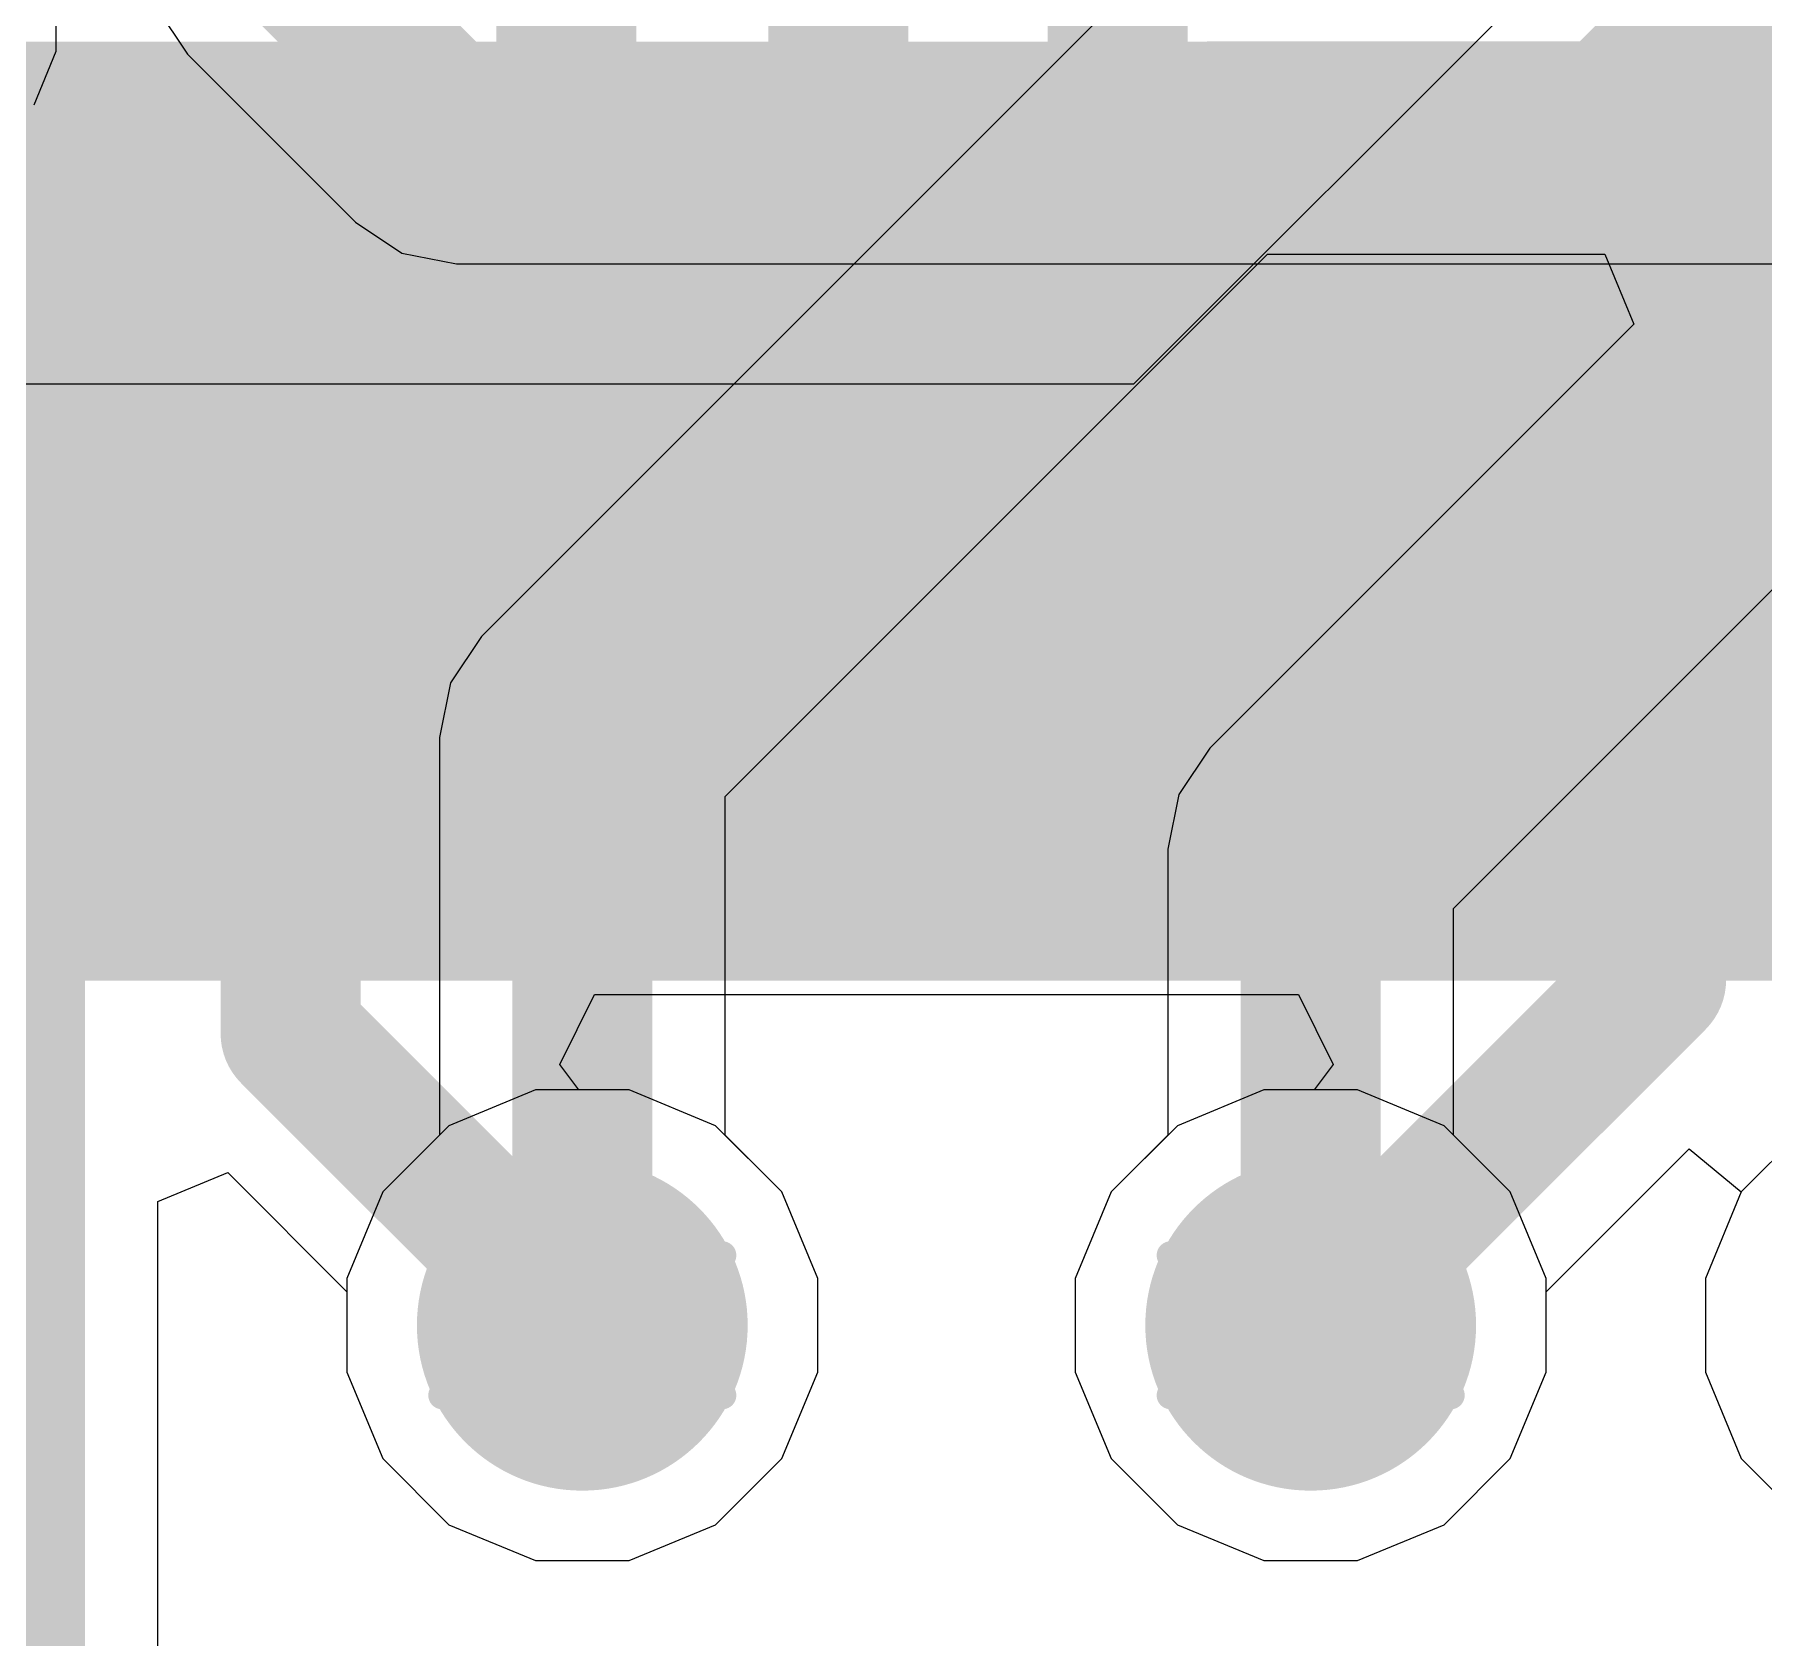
# Model space of a CAD drawing. Header units: inches. Extents: x -0.2 to 15.8, y 0 to 3.5.
# Drawn here: x 0.5909 to 0.7143, y 1.2197 to 1.3342 of the extents above; entities that cross this region are included whole.
import ezdxf

# ---------------------------------------------------------------- set-up
doc = ezdxf.new("R2010")
doc.units = ezdxf.units.IN
doc.header["$MEASUREMENT"] = 0
for name, color, linetype in [('Bottom Layer', 5, 'Continuous'), ('Drill Drawing', 1, 'Continuous'), ('Signal_1', 16, 'Continuous'), ('Signal_2', 76, 'Continuous'), ('Top Layer', 1, 'Continuous'), ('Top Paste', 8, 'Continuous'), ('Top Solder', 216, 'Continuous'), ('Via Holes', 16, 'Continuous')]:
    doc.layers.add(name, color=color, linetype=linetype)

msp = doc.modelspace()

# ---------------------------------------------------------------- hatches: boundary and pattern name
at = {"layer": 'Bottom Layer'}
h = msp.add_hatch(color=5, dxfattribs=at)
edge = h.paths.add_edge_path()
edge.add_arc((0.6299822, 1.242), 0.011811, 0, 360)
h = msp.add_hatch(color=5, dxfattribs=at)
edge = h.paths.add_edge_path()
edge.add_arc((0.6820006, 1.242), 0.011811, 0, 360)
at = {"layer": 'Signal_1'}
h = msp.add_hatch(color=16, dxfattribs=at)
edge = h.paths.add_edge_path()
edge.add_arc((0.6299822, 1.242), 0.011811, 0, 360)
h = msp.add_hatch(color=16, dxfattribs=at)
edge = h.paths.add_edge_path()
edge.add_arc((0.6820006, 1.242), 0.011811, 0, 360)
at = {"layer": 'Signal_2'}
h = msp.add_hatch(color=76, dxfattribs=at)
edge = h.paths.add_edge_path()
edge.add_arc((0.6299822, 1.242), 0.011811, 0, 360)
h = msp.add_hatch(color=76, dxfattribs=at)
edge = h.paths.add_edge_path()
edge.add_arc((0.6820006, 1.242), 0.011811, 0, 360)
at = {"layer": 'Top Layer'}
for points in [[(0.5953708, 1.32967715), (0.5953708, 1.27062205), (0.5835598, 1.27062205), (0.5835598, 1.32967715)], [(0.6150559, 1.32967715), (0.6150559, 1.27062205), (0.6032449, 1.27062205), (0.6032449, 1.32967715)], [(0.6347409, 1.32967715), (0.6347409, 1.27062205), (0.6229299, 1.27062205), (0.6229299, 1.32967715)], [(0.6544259, 1.32967715), (0.6544259, 1.27062205), (0.6426149, 1.27062205), (0.6426149, 1.32967715)], [(0.6741109, 1.32967715), (0.6741109, 1.27062205), (0.6622999, 1.27062205), (0.6622999, 1.32967715)], [(0.693796, 1.32967715), (0.693796, 1.27062205), (0.681985, 1.27062205), (0.681985, 1.32967715)], [(0.713481, 1.32967715), (0.713481, 1.27062205), (0.70167, 1.27062205), (0.70167, 1.32967715)]]:
    msp.add_hatch(color=1, dxfattribs=at).paths.add_polyline_path(points)
h = msp.add_hatch(color=1, dxfattribs=at)
edge = h.paths.add_edge_path()
edge.add_arc((0.6299822, 1.242), 0.011811, 0, 360)
h = msp.add_hatch(color=1, dxfattribs=at)
edge = h.paths.add_edge_path()
edge.add_arc((0.6820006, 1.242), 0.011811, 0, 360)
at = {"layer": 'Top Paste'}
for points in [[(0.5953708, 1.32967715), (0.5953708, 1.27062205), (0.5835598, 1.27062205), (0.5835598, 1.32967715)], [(0.6150559, 1.32967715), (0.6150559, 1.27062205), (0.6032449, 1.27062205), (0.6032449, 1.32967715)], [(0.6347409, 1.32967715), (0.6347409, 1.27062205), (0.6229299, 1.27062205), (0.6229299, 1.32967715)], [(0.6544259, 1.32967715), (0.6544259, 1.27062205), (0.6426149, 1.27062205), (0.6426149, 1.32967715)], [(0.6741109, 1.32967715), (0.6741109, 1.27062205), (0.6622999, 1.27062205), (0.6622999, 1.32967715)], [(0.693796, 1.32967715), (0.693796, 1.27062205), (0.681985, 1.27062205), (0.681985, 1.32967715)], [(0.713481, 1.32967715), (0.713481, 1.27062205), (0.70167, 1.27062205), (0.70167, 1.32967715)]]:
    msp.add_hatch(color=8, dxfattribs=at).paths.add_polyline_path(points)
at = {"layer": 'Top Solder'}
for points in [[(0.5993708, 1.33367715), (0.5993708, 1.26662205), (0.5795598, 1.26662205), (0.5795598, 1.33367715)], [(0.6190559, 1.33367715), (0.6190559, 1.26662205), (0.5992449, 1.26662205), (0.5992449, 1.33367715)], [(0.6387409, 1.33367715), (0.6387409, 1.26662205), (0.6189299, 1.26662205), (0.6189299, 1.33367715)], [(0.6584259, 1.33367715), (0.6584259, 1.26662205), (0.6386149, 1.26662205), (0.6386149, 1.33367715)], [(0.6781109, 1.33367715), (0.6781109, 1.26662205), (0.6582999, 1.26662205), (0.6582999, 1.33367715)], [(0.697796, 1.33367715), (0.697796, 1.26662205), (0.677985, 1.26662205), (0.677985, 1.33367715)], [(0.717481, 1.33367715), (0.717481, 1.26662205), (0.69767, 1.26662205), (0.69767, 1.33367715)]]:
    msp.add_hatch(color=216, dxfattribs=at).paths.add_polyline_path(points)
at = {"layer": 'Via Holes'}
h = msp.add_hatch(color=7, dxfattribs=at)
edge = h.paths.add_edge_path()
edge.add_arc((0.6299822, 1.242), 0.0059055, 0, 360)
h = msp.add_hatch(color=7, dxfattribs=at)
edge = h.paths.add_edge_path()
edge.add_arc((0.6820006, 1.242), 0.0059055, 0, 360)

# ---------------------------------------------------------------- linework, layer by layer
at = {"layer": 'Bottom Layer'}
for p, q in [((0.592412, 1.333), (0.592412, 1.3442365)), ((0.5995802, 1.3360982), (0.6017904, 1.3327904)), ((0.5908269, 1.3291731), (0.592412, 1.333)), ((0.6017904, 1.3327904), (0.6137904, 1.3207904)), ((0.6137904, 1.3207904), (0.6170982, 1.3185802)), ((0.6170982, 1.3185802), (0.621, 1.3178041)), ((0.621, 1.3178041), (0.722, 1.3178041)), ((0.6266383, 1.258811), (0.6204596, 1.2562516)), ((0.6333261, 1.258811), (0.6266383, 1.258811)), ((0.6395048, 1.2562516), (0.6333261, 1.258811)), ((0.6786567, 1.258811), (0.672478, 1.2562516)), ((0.6853445, 1.258811), (0.6786567, 1.258811)), ((0.6915232, 1.2562516), (0.6853445, 1.258811)), ((0.6204596, 1.2562516), (0.6157306, 1.2515226)), ((0.6442338, 1.2515226), (0.6395048, 1.2562516)), ((0.672478, 1.2562516), (0.667749, 1.2515226)), ((0.6962522, 1.2515226), (0.6915232, 1.2562516)), ((0.717478, 1.2562516), (0.712749, 1.2515226)), ((0.6157306, 1.2515226), (0.6131712, 1.2453439)), ((0.6467932, 1.2453439), (0.6442338, 1.2515226)), ((0.667749, 1.2515226), (0.6651896, 1.2453439)), ((0.6988116, 1.2453439), (0.6962522, 1.2515226)), ((0.712749, 1.2515226), (0.7101896, 1.2453439)), ((0.6131712, 1.2453439), (0.6131712, 1.2386561)), ((0.6467932, 1.2386561), (0.6467932, 1.2453439)), ((0.6651896, 1.2453439), (0.6651896, 1.2386561)), ((0.6988116, 1.2386561), (0.6988116, 1.2453439)), ((0.7101896, 1.2453439), (0.7101896, 1.2386561)), ((0.6131712, 1.2386561), (0.6157306, 1.2324774)), ((0.6442338, 1.2324774), (0.6467932, 1.2386561)), ((0.6651896, 1.2386561), (0.667749, 1.2324774)), ((0.6962522, 1.2324774), (0.6988116, 1.2386561)), ((0.7101896, 1.2386561), (0.712749, 1.2324774)), ((0.6157306, 1.2324774), (0.6204596, 1.2277484)), ((0.6395048, 1.2277484), (0.6442338, 1.2324774)), ((0.667749, 1.2324774), (0.672478, 1.2277484)), ((0.6915232, 1.2277484), (0.6962522, 1.2324774)), ((0.712749, 1.2324774), (0.717478, 1.2277484)), ((0.6204596, 1.2277484), (0.6266383, 1.225189)), ((0.6333261, 1.225189), (0.6395048, 1.2277484)), ((0.672478, 1.2277484), (0.6786567, 1.225189)), ((0.6853445, 1.225189), (0.6915232, 1.2277484)), ((0.6266383, 1.225189), (0.6333261, 1.225189)), ((0.6786567, 1.225189), (0.6853445, 1.225189))]:
    msp.add_line(p, q, dxfattribs=at)
for points in [[(0.609, 1.34, 0.01, 0.01, 0), (0.621, 1.328, 0.01, 0.01, 0)], [(0.621, 1.328, 0.01, 0.01, 0), (0.722, 1.328, 0.01, 0.01, 0)]]:
    msp.add_lwpolyline(points, format="xyseb", dxfattribs=at)
msp.add_lwpolyline([(0.6185, 1.328, 0.005, 0.005, 1), (0.6235, 1.328, 0.005, 0.005, 1)], format="xyseb", close=True, dxfattribs=at)
msp.add_lwpolyline([(0.6185, 1.328, 0.005, 0.005, 1), (0.6235, 1.328, 0.005, 0.005, 1)], format="xyseb", close=True, dxfattribs=at)
at = {"layer": 'Drill Drawing'}
for points in [[(0.6249822, 1.247, 0.002, 0.002, 0), (0.6299822, 1.252, 0.002, 0.002, 0)], [(0.6299822, 1.252, 0.002, 0.002, 0), (0.6349822, 1.247, 0.002, 0.002, 0)], [(0.6770006, 1.247, 0.002, 0.002, 0), (0.6820006, 1.252, 0.002, 0.002, 0)], [(0.6820006, 1.252, 0.002, 0.002, 0), (0.6870006, 1.247, 0.002, 0.002, 0)], [(0.6199822, 1.247, 0.002, 0.002, 0), (0.6249822, 1.242, 0.002, 0.002, 0)], [(0.6199822, 1.247, 0.002, 0.002, 0), (0.6249822, 1.247, 0.002, 0.002, 0)], [(0.6349822, 1.247, 0.002, 0.002, 0), (0.6399822, 1.247, 0.002, 0.002, 0)], [(0.6349822, 1.242, 0.002, 0.002, 0), (0.6399822, 1.247, 0.002, 0.002, 0)], [(0.6720006, 1.247, 0.002, 0.002, 0), (0.6770006, 1.242, 0.002, 0.002, 0)], [(0.6720006, 1.247, 0.002, 0.002, 0), (0.6770006, 1.247, 0.002, 0.002, 0)], [(0.6870006, 1.247, 0.002, 0.002, 0), (0.6920006, 1.247, 0.002, 0.002, 0)], [(0.6870006, 1.242, 0.002, 0.002, 0), (0.6920006, 1.247, 0.002, 0.002, 0)], [(0.6199822, 1.237, 0.002, 0.002, 0), (0.6249822, 1.242, 0.002, 0.002, 0)], [(0.6349822, 1.242, 0.002, 0.002, 0), (0.6399822, 1.237, 0.002, 0.002, 0)], [(0.6720006, 1.237, 0.002, 0.002, 0), (0.6770006, 1.242, 0.002, 0.002, 0)], [(0.6870006, 1.242, 0.002, 0.002, 0), (0.6920006, 1.237, 0.002, 0.002, 0)], [(0.6199822, 1.237, 0.002, 0.002, 0), (0.6249822, 1.237, 0.002, 0.002, 0)], [(0.6249822, 1.237, 0.002, 0.002, 0), (0.6299822, 1.232, 0.002, 0.002, 0)], [(0.6299822, 1.232, 0.002, 0.002, 0), (0.6349822, 1.237, 0.002, 0.002, 0)], [(0.6349822, 1.237, 0.002, 0.002, 0), (0.6399822, 1.237, 0.002, 0.002, 0)], [(0.6720006, 1.237, 0.002, 0.002, 0), (0.6770006, 1.237, 0.002, 0.002, 0)], [(0.6770006, 1.237, 0.002, 0.002, 0), (0.6820006, 1.232, 0.002, 0.002, 0)], [(0.6820006, 1.232, 0.002, 0.002, 0), (0.6870006, 1.237, 0.002, 0.002, 0)], [(0.6870006, 1.237, 0.002, 0.002, 0), (0.6920006, 1.237, 0.002, 0.002, 0)]]:
    msp.add_lwpolyline(points, format="xyseb", dxfattribs=at)
for points in [[(0.6294822, 1.252, 0.001, 0.001, 1), (0.6304822, 1.252, 0.001, 0.001, 1)], [(0.6294822, 1.252, 0.001, 0.001, 1), (0.6304822, 1.252, 0.001, 0.001, 1)], [(0.6815006, 1.252, 0.001, 0.001, 1), (0.6825006, 1.252, 0.001, 0.001, 1)], [(0.6815006, 1.252, 0.001, 0.001, 1), (0.6825006, 1.252, 0.001, 0.001, 1)], [(0.6194822, 1.247, 0.001, 0.001, 1), (0.6204822, 1.247, 0.001, 0.001, 1)], [(0.6194822, 1.247, 0.001, 0.001, 1), (0.6204822, 1.247, 0.001, 0.001, 1)], [(0.6244822, 1.247, 0.001, 0.001, 1), (0.6254822, 1.247, 0.001, 0.001, 1)], [(0.6244822, 1.247, 0.001, 0.001, 1), (0.6254822, 1.247, 0.001, 0.001, 1)], [(0.6344822, 1.247, 0.001, 0.001, 1), (0.6354822, 1.247, 0.001, 0.001, 1)], [(0.6344822, 1.247, 0.001, 0.001, 1), (0.6354822, 1.247, 0.001, 0.001, 1)], [(0.6394822, 1.247, 0.001, 0.001, 1), (0.6404822, 1.247, 0.001, 0.001, 1)], [(0.6394822, 1.247, 0.001, 0.001, 1), (0.6404822, 1.247, 0.001, 0.001, 1)], [(0.6715006, 1.247, 0.001, 0.001, 1), (0.6725006, 1.247, 0.001, 0.001, 1)], [(0.6715006, 1.247, 0.001, 0.001, 1), (0.6725006, 1.247, 0.001, 0.001, 1)], [(0.6765006, 1.247, 0.001, 0.001, 1), (0.6775006, 1.247, 0.001, 0.001, 1)], [(0.6765006, 1.247, 0.001, 0.001, 1), (0.6775006, 1.247, 0.001, 0.001, 1)], [(0.6865006, 1.247, 0.001, 0.001, 1), (0.6875006, 1.247, 0.001, 0.001, 1)], [(0.6865006, 1.247, 0.001, 0.001, 1), (0.6875006, 1.247, 0.001, 0.001, 1)], [(0.6915006, 1.247, 0.001, 0.001, 1), (0.6925006, 1.247, 0.001, 0.001, 1)], [(0.6915006, 1.247, 0.001, 0.001, 1), (0.6925006, 1.247, 0.001, 0.001, 1)], [(0.6244822, 1.242, 0.001, 0.001, 1), (0.6254822, 1.242, 0.001, 0.001, 1)], [(0.6244822, 1.242, 0.001, 0.001, 1), (0.6254822, 1.242, 0.001, 0.001, 1)], [(0.6344822, 1.242, 0.001, 0.001, 1), (0.6354822, 1.242, 0.001, 0.001, 1)], [(0.6344822, 1.242, 0.001, 0.001, 1), (0.6354822, 1.242, 0.001, 0.001, 1)], [(0.6765006, 1.242, 0.001, 0.001, 1), (0.6775006, 1.242, 0.001, 0.001, 1)], [(0.6765006, 1.242, 0.001, 0.001, 1), (0.6775006, 1.242, 0.001, 0.001, 1)], [(0.6865006, 1.242, 0.001, 0.001, 1), (0.6875006, 1.242, 0.001, 0.001, 1)], [(0.6865006, 1.242, 0.001, 0.001, 1), (0.6875006, 1.242, 0.001, 0.001, 1)], [(0.6194822, 1.237, 0.001, 0.001, 1), (0.6204822, 1.237, 0.001, 0.001, 1)], [(0.6194822, 1.237, 0.001, 0.001, 1), (0.6204822, 1.237, 0.001, 0.001, 1)], [(0.6244822, 1.237, 0.001, 0.001, 1), (0.6254822, 1.237, 0.001, 0.001, 1)], [(0.6244822, 1.237, 0.001, 0.001, 1), (0.6254822, 1.237, 0.001, 0.001, 1)], [(0.6344822, 1.237, 0.001, 0.001, 1), (0.6354822, 1.237, 0.001, 0.001, 1)], [(0.6344822, 1.237, 0.001, 0.001, 1), (0.6354822, 1.237, 0.001, 0.001, 1)], [(0.6394822, 1.237, 0.001, 0.001, 1), (0.6404822, 1.237, 0.001, 0.001, 1)], [(0.6394822, 1.237, 0.001, 0.001, 1), (0.6404822, 1.237, 0.001, 0.001, 1)], [(0.6715006, 1.237, 0.001, 0.001, 1), (0.6725006, 1.237, 0.001, 0.001, 1)], [(0.6715006, 1.237, 0.001, 0.001, 1), (0.6725006, 1.237, 0.001, 0.001, 1)], [(0.6765006, 1.237, 0.001, 0.001, 1), (0.6775006, 1.237, 0.001, 0.001, 1)], [(0.6765006, 1.237, 0.001, 0.001, 1), (0.6775006, 1.237, 0.001, 0.001, 1)], [(0.6865006, 1.237, 0.001, 0.001, 1), (0.6875006, 1.237, 0.001, 0.001, 1)], [(0.6865006, 1.237, 0.001, 0.001, 1), (0.6875006, 1.237, 0.001, 0.001, 1)], [(0.6915006, 1.237, 0.001, 0.001, 1), (0.6925006, 1.237, 0.001, 0.001, 1)], [(0.6915006, 1.237, 0.001, 0.001, 1), (0.6925006, 1.237, 0.001, 0.001, 1)], [(0.6294822, 1.232, 0.001, 0.001, 1), (0.6304822, 1.232, 0.001, 0.001, 1)], [(0.6294822, 1.232, 0.001, 0.001, 1), (0.6304822, 1.232, 0.001, 0.001, 1)], [(0.6815006, 1.232, 0.001, 0.001, 1), (0.6825006, 1.232, 0.001, 0.001, 1)], [(0.6815006, 1.232, 0.001, 0.001, 1), (0.6825006, 1.232, 0.001, 0.001, 1)]]:
    msp.add_lwpolyline(points, format="xyseb", close=True, dxfattribs=at)
at = {"layer": 'Signal_1'}
for p, q in [((0.6674877, 1.3359063), (0.6227726, 1.2911912)), ((0.6401781, 1.2797583), (0.6789206, 1.3185008)), ((0.6789206, 1.3185008), (0.7030111, 1.3185008)), ((0.7030111, 1.3185008), (0.7050822, 1.3135008)), ((0.7050822, 1.3135008), (0.674791, 1.2832096)), ((0.6921965, 1.2717767), (0.7202239, 1.2998041)), ((0.6227726, 1.2911912), (0.6205624, 1.2878834)), ((0.6205624, 1.2878834), (0.6197863, 1.2839816)), ((0.6197863, 1.2839816), (0.6197863, 1.2555783)), ((0.674791, 1.2832096), (0.6725808, 1.2799018)), ((0.6401781, 1.2555783), (0.6401781, 1.2797583)), ((0.6725808, 1.2799018), (0.6718047, 1.276)), ((0.6718047, 1.276), (0.6718047, 1.2555783)), ((0.6921965, 1.2555783), (0.6921965, 1.2717767)), ((0.717478, 1.2562516), (0.712749, 1.2515226)), ((0.6197863, 1.2555783), (0.6157306, 1.2515226)), ((0.6442338, 1.2515226), (0.6401781, 1.2555783)), ((0.6718047, 1.2555783), (0.667749, 1.2515226)), ((0.6962522, 1.2515226), (0.6921965, 1.2555783)), ((0.6157306, 1.2515226), (0.6131712, 1.2453439)), ((0.6467932, 1.2453439), (0.6442338, 1.2515226)), ((0.667749, 1.2515226), (0.6651896, 1.2453439)), ((0.6988116, 1.2453439), (0.6962522, 1.2515226)), ((0.712749, 1.2515226), (0.7101896, 1.2453439)), ((0.6131712, 1.2453439), (0.6131712, 1.2386561)), ((0.6467932, 1.2386561), (0.6467932, 1.2453439)), ((0.6651896, 1.2453439), (0.6651896, 1.2386561)), ((0.6988116, 1.2386561), (0.6988116, 1.2453439)), ((0.7101896, 1.2453439), (0.7101896, 1.2386561)), ((0.6131712, 1.2386561), (0.6157306, 1.2324774)), ((0.6442338, 1.2324774), (0.6467932, 1.2386561)), ((0.6651896, 1.2386561), (0.667749, 1.2324774)), ((0.6962522, 1.2324774), (0.6988116, 1.2386561)), ((0.7101896, 1.2386561), (0.712749, 1.2324774)), ((0.6157306, 1.2324774), (0.6204596, 1.2277484)), ((0.6395048, 1.2277484), (0.6442338, 1.2324774)), ((0.667749, 1.2324774), (0.672478, 1.2277484)), ((0.6915232, 1.2277484), (0.6962522, 1.2324774)), ((0.712749, 1.2324774), (0.717478, 1.2277484)), ((0.6204596, 1.2277484), (0.6266383, 1.225189)), ((0.6333261, 1.225189), (0.6395048, 1.2277484)), ((0.672478, 1.2277484), (0.6786567, 1.225189)), ((0.6853445, 1.225189), (0.6915232, 1.2277484)), ((0.6266383, 1.225189), (0.6333261, 1.225189)), ((0.6786567, 1.225189), (0.6853445, 1.225189))]:
    msp.add_line(p, q, dxfattribs=at)
for points in [[(0.6299822, 1.2839816, 0.01, 0.01, 0), (0.6746973, 1.3286967, 0.01, 0.01, 0)], [(0.6746973, 1.3286967, 0.01, 0.01, 0), (1.2246967, 1.3286967, 0.01, 0.01, 0)], [(0.6820006, 1.276, 0.01, 0.01, 0), (0.7160006, 1.31, 0.01, 0.01, 0)], [(0.7160006, 1.31, 0.01, 0.01, 0), (1.269, 1.31, 0.01, 0.01, 0)], [(0.6299822, 1.242, 0.01, 0.01, 0), (0.6299822, 1.2839816, 0.01, 0.01, 0)], [(0.6820006, 1.242, 0.01, 0.01, 0), (0.6820006, 1.276, 0.01, 0.01, 0)]]:
    msp.add_lwpolyline(points, format="xyseb", dxfattribs=at)
for points in [[(0.6721973, 1.3286967, 0.005, 0.005, 1), (0.6771973, 1.3286967, 0.005, 0.005, 1)], [(0.6721973, 1.3286967, 0.005, 0.005, 1), (0.6771973, 1.3286967, 0.005, 0.005, 1)], [(0.7135006, 1.31, 0.005, 0.005, 1), (0.7185006, 1.31, 0.005, 0.005, 1)], [(0.7135006, 1.31, 0.005, 0.005, 1), (0.7185006, 1.31, 0.005, 0.005, 1)], [(0.6274822, 1.2839816, 0.005, 0.005, 1), (0.6324822, 1.2839816, 0.005, 0.005, 1)], [(0.6274822, 1.2839816, 0.005, 0.005, 1), (0.6324822, 1.2839816, 0.005, 0.005, 1)], [(0.6795006, 1.276, 0.005, 0.005, 1), (0.6845006, 1.276, 0.005, 0.005, 1)], [(0.6795006, 1.276, 0.005, 0.005, 1), (0.6845006, 1.276, 0.005, 0.005, 1)], [(0.6274822, 1.242, 0.005, 0.005, 1), (0.6324822, 1.242, 0.005, 0.005, 1)], [(0.6795006, 1.242, 0.005, 0.005, 1), (0.6845006, 1.242, 0.005, 0.005, 1)]]:
    msp.add_lwpolyline(points, format="xyseb", close=True, dxfattribs=at)
at = {"layer": 'Signal_2'}
for p, q in [((0.7767269, 1.416588), (0.6693543, 1.3092155)), ((0.6693543, 1.3092155), (0.2830005, 1.3092155))]:
    msp.add_line(p, q, dxfattribs=at)
for points in [[(0.674, 1.298, 0.012, 0.012, 0), (0.788, 1.412, 0.012, 0.012, 0)], [(0.283, 1.298, 0.012, 0.012, 0), (0.674, 1.298, 0.012, 0.012, 0)], [(0.293, 1.282, 0.01, 0.01, 0), (0.7440006, 1.282, 0.01, 0.01, 0)]]:
    msp.add_lwpolyline(points, format="xyseb", dxfattribs=at)
msp.add_lwpolyline([(0.671, 1.298, 0.006, 0.006, 1), (0.677, 1.298, 0.006, 0.006, 1)], format="xyseb", close=True, dxfattribs=at)
msp.add_lwpolyline([(0.671, 1.298, 0.006, 0.006, 1), (0.677, 1.298, 0.006, 0.006, 1)], format="xyseb", close=True, dxfattribs=at)
at = {"layer": 'Top Layer'}
for p, q in [((0.6283709, 1.2606221), (0.6308592, 1.2656221)), ((0.6308592, 1.2656221), (0.6811236, 1.2656221)), ((0.6811236, 1.2656221), (0.6836119, 1.2606221)), ((0.62974, 1.258811), (0.6283709, 1.2606221)), ((0.6836119, 1.2606221), (0.6822428, 1.258811)), ((0.6333261, 1.258811), (0.62974, 1.258811)), ((0.6395048, 1.2562516), (0.6333261, 1.258811)), ((0.6786567, 1.258811), (0.672478, 1.2562516)), ((0.6822428, 1.258811), (0.6786567, 1.258811)), ((0.6442338, 1.2515226), (0.6395048, 1.2562516)), ((0.672478, 1.2562516), (0.667749, 1.2515226)), ((0.6988116, 1.2443918), (0.7090264, 1.2546066)), ((0.7090264, 1.2546066), (0.712749, 1.2515225)), ((0.5996612, 1.2508307), (0.6046612, 1.2529018)), ((0.6046612, 1.2529018), (0.6131712, 1.2443918)), ((0.5996612, 1.206758), (0.5996612, 1.2508307)), ((0.6467932, 1.2453439), (0.6442338, 1.2515226)), ((0.667749, 1.2515226), (0.6651896, 1.2453439)), ((0.712749, 1.2515225), (0.7101896, 1.2453439)), ((0.6467932, 1.2386561), (0.6467932, 1.2453439)), ((0.6651896, 1.2453439), (0.6651896, 1.2386561)), ((0.7101896, 1.2453439), (0.7101896, 1.2386561)), ((0.6131712, 1.2443918), (0.6131712, 1.2386561)), ((0.6988116, 1.2386561), (0.6988116, 1.2443918)), ((0.6131712, 1.2386561), (0.6157306, 1.2324774)), ((0.6442338, 1.2324774), (0.6467932, 1.2386561)), ((0.6651896, 1.2386561), (0.667749, 1.2324774)), ((0.6962522, 1.2324774), (0.6988116, 1.2386561)), ((0.7101896, 1.2386561), (0.712749, 1.2324774)), ((0.6157306, 1.2324774), (0.6204596, 1.2277484)), ((0.6395048, 1.2277484), (0.6442338, 1.2324774)), ((0.667749, 1.2324774), (0.672478, 1.2277484)), ((0.6915232, 1.2277484), (0.6962522, 1.2324774)), ((0.712749, 1.2324774), (0.717478, 1.2277484)), ((0.6204596, 1.2277484), (0.6266383, 1.225189)), ((0.6333261, 1.225189), (0.6395048, 1.2277484)), ((0.672478, 1.2277484), (0.6786567, 1.225189)), ((0.6853445, 1.225189), (0.6915232, 1.2277484)), ((0.6266383, 1.225189), (0.6333261, 1.225189)), ((0.6786567, 1.225189), (0.6853445, 1.225189))]:
    msp.add_line(p, q, dxfattribs=at)
for points in [[(0.6482605, 1.3004095, 0.01, 0.01, 0), (0.6482605, 1.363, 0.01, 0.01, 0)], [(0.6288354, 1.3001496, 0.01, 0.01, 0), (0.6288354, 1.3431652, 0.01, 0.01, 0)], [(0.6682054, 1.3001496, 0.01, 0.01, 0), (0.6682054, 1.3431652, 0.01, 0.01, 0)], [(0.5894653, 1.2025347, 0.01, 0.01, 0), (0.5894653, 1.3001496, 0.01, 0.01, 0)], [(0.6091504, 1.2628318, 0.01, 0.01, 0), (0.6091504, 1.3001496, 0.01, 0.01, 0)], [(0.6482605, 1.3004095, 0.01, 0.01, 0), (0.6485204, 1.3001496, 0.01, 0.01, 0)], [(0.70667, 1.2992441, 0.01, 0.01, 0), (0.7075755, 1.3001496, 0.01, 0.01, 0)], [(0.70667, 1.2666694, 0.01, 0.01, 0), (0.70667, 1.2992441, 0.01, 0.01, 0)], [(0.6820006, 1.242, 0.01, 0.01, 0), (0.70667, 1.2666694, 0.01, 0.01, 0)], [(0.6091504, 1.2628318, 0.01, 0.01, 0), (0.6299822, 1.242, 0.01, 0.01, 0)]]:
    msp.add_lwpolyline(points, format="xyseb", dxfattribs=at)
for points in [[(0.5869653, 1.3001496, 0.005, 0.005, 1), (0.5919653, 1.3001496, 0.005, 0.005, 1)], [(0.6066504, 1.3001496, 0.005, 0.005, 1), (0.6116504, 1.3001496, 0.005, 0.005, 1)], [(0.6263354, 1.3001496, 0.005, 0.005, 1), (0.6313354, 1.3001496, 0.005, 0.005, 1)], [(0.6457605, 1.3004095, 0.005, 0.005, 1), (0.6507605, 1.3004095, 0.005, 0.005, 1)], [(0.6457605, 1.3004095, 0.005, 0.005, 1), (0.6507605, 1.3004095, 0.005, 0.005, 1)], [(0.6460204, 1.3001496, 0.005, 0.005, 1), (0.6510204, 1.3001496, 0.005, 0.005, 1)], [(0.6657054, 1.3001496, 0.005, 0.005, 1), (0.6707054, 1.3001496, 0.005, 0.005, 1)], [(0.7050755, 1.3001496, 0.005, 0.005, 1), (0.7100755, 1.3001496, 0.005, 0.005, 1)], [(0.70417, 1.2992441, 0.005, 0.005, 1), (0.70917, 1.2992441, 0.005, 0.005, 1)], [(0.70417, 1.2992441, 0.005, 0.005, 1), (0.70917, 1.2992441, 0.005, 0.005, 1)], [(0.70417, 1.2666694, 0.005, 0.005, 1), (0.70917, 1.2666694, 0.005, 0.005, 1)], [(0.70417, 1.2666694, 0.005, 0.005, 1), (0.70917, 1.2666694, 0.005, 0.005, 1)], [(0.6066504, 1.2628318, 0.005, 0.005, 1), (0.6116504, 1.2628318, 0.005, 0.005, 1)], [(0.6066504, 1.2628318, 0.005, 0.005, 1), (0.6116504, 1.2628318, 0.005, 0.005, 1)], [(0.6274822, 1.242, 0.005, 0.005, 1), (0.6324822, 1.242, 0.005, 0.005, 1)], [(0.6795006, 1.242, 0.005, 0.005, 1), (0.6845006, 1.242, 0.005, 0.005, 1)]]:
    msp.add_lwpolyline(points, format="xyseb", close=True, dxfattribs=at)

doc.saveas('drawing.dxf')
